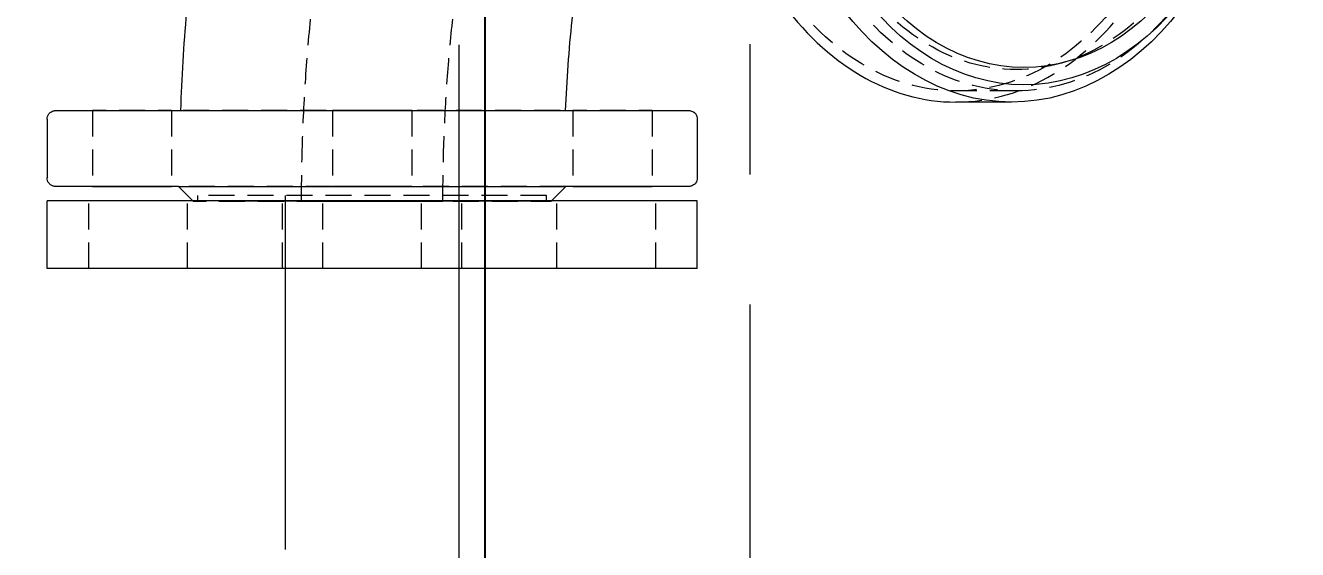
# Model space of a CAD drawing. Header units: millimetres. Extents: x -46397 to 283259, y -8690 to 23983.
# Drawn here: x -33826.7 to -33582.1, y 5150.9 to 5251.6 of the extents above; entities that cross this region are included whole.
import ezdxf
from ezdxf import colors
from ezdxf.entities.mleader import LeaderData, LeaderLine
from ezdxf.enums import TextEntityAlignment as Align
from ezdxf.math import Vec2, Vec3

# ---------------------------------------------------------------- set-up
doc = ezdxf.new("R2010")
doc.units = ezdxf.units.MM
doc.linetypes.add('CENTER', pattern=[2, 1.25, -0.25, 0.25, -0.25])
doc.linetypes.add('HIDDENX2', pattern=[0.75, 0.5, -0.25])
for name, color, linetype, lineweight in [('0-Dim', 7, 'Continuous', 0), ('DUONGCHINH', 7, 'Continuous', 25), ('DUONGTAM', 1, 'CENTER', 0), ('Long_AM_Visible', 30, 'Continuous', 25)]:
    doc.layers.add(name, color=color, linetype=linetype, lineweight=lineweight)
doc.styles.add('Long_Text', font='isocp.shx', dxfattribs={"width": 0.7})
doc.styles.get("Standard").update_dxf_attribs({"font": 'isocp.shx', "width": 0.8})

# ---------------------------------------------------------------- blocks, each defined once
blk = doc.blocks.new('A$C3d023de0')
at = {"color": 3, "linetype": 'HIDDENX2', "lineweight": 0, "ltscale": 100, "extrusion": (0, 1, 0)}
blk.add_line((600.0000000000546, 1954.614315794977), (600.0000000000546, 454.6143157949773), dxfattribs=at)
at = {"layer": 'DUONGCHINH', "color": 2, "ltscale": 10, "extrusion": (0, 1, 0)}
blk.add_line((605.0000000000546, 1954.614315794977), (605.0000000000546, 454.6143157949773), dxfattribs=at)
blk = doc.blocks.new('_TagCircle')
at = {"color": 0, "linetype": 'ByBlock', "lineweight": -2, "transparency": 16777216}
blk.add_circle((0, 0), 4, dxfattribs=at)
at = {"layer": 'Long_AM_Visible', "color": 0, "transparency": 16777216, "style": 'Long_Text'}
blk.add_attdef('TAGNUMBER', text='', height=3, dxfattribs=at).set_placement((0, -1.5), align=Align.CENTER)
blk = doc.blocks.new('_Open30')
at = {"color": 0, "linetype": 'ByBlock', "lineweight": -2}
for p, q in [((-1, 0.26794919), (0, 0)), ((0, 0), (-1, -0.26794919)), ((0, 0), (-1, 0))]:
    blk.add_line(p, q, dxfattribs=at)

msp = doc.modelspace()

# ---------------------------------------------------------------- linework, layer by layer
at = {"color": 1, "linetype": 'HIDDENX2', "lineweight": 0, "ltscale": 10, "extrusion": (0, 1, 0)}
for p, q in [((-33636.25482417982, 5239.043069512222, -1.499105149169903), (-33647.78373909053, 5239.042962832743, -1.499105149169903)), ((-33813.80314536362, 5235.237327726823, -1.499105149169903), (-33813.80307797612, 5220.672110335424, -1.499105149169903)), ((-33798.58575405901, 5235.237398131688, -1.499105149169903), (-33798.5856866715, 5220.672180740289, -1.499105149169903)), ((-33767.60749318941, 5235.237755184923, -1.499105149169903), (-33767.60742580191, 5220.672537793524, -1.499105149169903)), ((-33752.39010188483, 5235.237825589788, -1.499105149169903), (-33752.39003449729, 5220.67260819839, -1.499105149169903)), ((-33721.41184101421, 5235.237755184923, -1.499105149169903), (-33721.41177362671, 5220.672537793524, -1.499105149169903)), ((-33706.19444970963, 5235.237825589788, -1.499105149169903), (-33706.19438232212, 5220.67260819839, -1.499105149169903)), ((-33767.6074258029, 5220.672537793524, -1.499105149169903), (-33767.60742580092, 5220.672110335424, -1.499105149169903)), ((-33752.39003449828, 5220.67260819839, -1.499105149169903), (-33752.3900344963, 5220.672180740289, -1.499105149169903)), ((-33814.49872196412, 5204.903243824711, -1.499105149169903), (-33814.49872196412, 5217.903243824711, -1.499105149169903)), ((-33795.49872196412, 5204.903243824711, -1.499105149169903), (-33795.49872196412, 5217.903243824711, -1.499105149169903)), ((-33726.49872196406, 5218.903243824711, -1.499105149169903), (-33793.49872196406, 5218.903243824711, -1.499105149169903)), ((-33793.49872196406, 5217.903243824711, -1.499105149169903), (-33793.49872196406, 5218.903243824711, -1.499105149169903)), ((-33777.24872196406, 5204.903243824711, -1.499105149169903), (-33777.24872196406, 5218.903243824711, -1.499105149169903)), ((-33769.49872196412, 5204.903243824711, -1.499105149169903), (-33769.49872196412, 5217.903243824711, -1.499105149169903)), ((-33750.49872196412, 5204.903243824711, -1.499105149169903), (-33750.49872196412, 5217.903243824711, -1.499105149169903)), ((-33742.74872196406, 5204.903243824711, -1.499105149169903), (-33742.74872196406, 5218.903243824711, -1.499105149169903)), ((-33726.49872196406, 5217.903243824711, -1.499105149169903), (-33726.49872196406, 5218.903243824711, -1.499105149169903)), ((-33725.59654316066, 5217.846431474917, -1.499105149169903), (-33725.53973133657, 5217.903243824711, -1.499105149169903)), ((-33724.49872196412, 5204.903243824711, -1.499105149169903), (-33724.49872196412, 5217.903243824711, -1.499105149169903)), ((-33705.49872196412, 5204.903243824711, -1.499105149169903), (-33705.49872196412, 5217.903243824711, -1.499105149169903))]:
    msp.add_line(p, q, dxfattribs=at)
at = {"color": 2, "linetype": 'Continuous', "lineweight": 0, "ltscale": 10, "extrusion": (0, 1, 0)}
for p, q in [((-33637.07109682982, 5236.869148915447, -1.499105149169903), (-33647.78371897487, 5236.869049789299, -1.499105149169903)), ((-33822.49878999432, 5233.606852712855, -1.499105149169903), (-33822.49873769355, 5222.302504886694, -1.499105149169903)), ((-33697.49878999217, 5233.607431038518, -1.499105149169903), (-33697.49873769142, 5222.303083212358, -1.499105149169903)), ((-33794.40089098718, 5217.84611314435, -1.499105149169903), (-33797.22699101891, 5220.672187025647, -1.499105149169903)), ((-33725.53973133657, 5217.903243824711, -1.499105149169903), (-33722.7704692793, 5220.672531506588, -1.499105149169903)), ((-33697.49872196406, 5217.903243824711, -1.499105149169903), (-33822.49872196406, 5217.903243824711, -1.499105149169903)), ((-33822.49872196406, 5204.903243824711, -1.499105149169903), (-33822.49872196406, 5217.903243824711, -1.499105149169903)), ((-33776.69872196425, 5150.903243825293, -1.499105149169903), (-33776.69872196308, 5218.903243824711, -1.499105149169903)), ((-33743.29872196428, 5150.903243825264, -1.499105149169903), (-33743.29872196309, 5218.903243824711, -1.499105149169903)), ((-33697.49872196406, 5204.903243824711, -1.499105149169903), (-33697.49872196406, 5217.903243824711, -1.499105149169903)), ((-33697.49872196406, 5204.903243824711, -1.499105149169903), (-33822.49872196406, 5204.903243824711, -1.499105149169903))]:
    msp.add_line(p, q, dxfattribs=at)
at = {"color": 2, "linetype": 'Continuous', "lineweight": 0, "ltscale": 10}
for centre, major_axis, ratio, start_param, end_param in [((-33637.07172544468, 5304.803931523124, -1.499105149169903), (0.0006286148552983904, -67.93478260767084), 0.707106781171449, -1.570802869802909, 4.712382437376677), ((-33634.71824402425, 5304.803953300386, -1.499105149169903), (0.0005978171597160731, -64.60645726415213), 0.7071067811714491, -1.570802869802909, 4.712382437376677), ((-33634.71824402425, 5304.803953300386, -1.499105149169903), (0.0005670194641337552, -61.27813192063342), 0.7071067811714491, -1.570802869802909, 4.712382437376677), ((-33647.78434758972, 5304.803832396977, -1.499105149169903), (0.000628614867879115, -67.93478260766851), 0.7071067811714112, -1.570802869803066, -6.705747068735946e-14)]:
    msp.add_ellipse(centre, major_axis=major_axis, ratio=ratio, start_param=start_param, end_param=end_param, dxfattribs=at)
at = {"color": 1, "linetype": 'HIDDENX2', "lineweight": 0, "ltscale": 10}
for centre, major_axis, ratio, start_param, end_param in [((-33647.78434758972, 5304.803832396977, -1.499105149169903), (0.0006286148563038956, -67.93478260767192), 0.7071067811714659, -5.329070518200751e-14, 3.14159265358974), ((-33647.78434758972, 5304.803832396977, -1.499105149169903), (0.0006084991799288422, -65.76086956422536), 0.7071067811714493, -1.570802869802909, 4.712382437376677), ((-33636.25543267901, 5304.803939076456, -1.499105149169903), (0.0006084991799288422, -65.76086956422536), 0.7071067811714493, -1.570802869802909, 4.712382437376677), ((-33636.25543267901, 5304.803939076456, -1.499105149169903), (0.0005707182604582499, -61.67786304708815), 0.7071067811714489, -1.570802869802909, 4.712382437376677)]:
    msp.add_ellipse(centre, major_axis=major_axis, ratio=ratio, start_param=start_param, end_param=end_param, dxfattribs=at)
at = {"color": 1, "linetype": 'HIDDENX2', "lineweight": 0, "ltscale": 10, "extrusion": (0, 0, -1)}
for centre, major_axis, ratio, start_param, end_param in [((-33806.19444971131, 5235.237362929259, -1.499105149169903), (7.608695652303428, 3.52024319033813e-05), 4.626605334244925e-06, -2.356194490024912, 3.926990817154674), ((-33759.9987975371, 5235.237790387359, -1.499105149169903), (7.608695652303428, 3.52024319033813e-05), 4.626605334244925e-06, -2.356194490024912, 3.926990817154674), ((-33759.99879753611, 5235.237362929259, -1.499105149169903), (7.608695652303428, 3.52024319033813e-05), 4.626605334244925e-06, -2.356194490024912, 3.926990817154674), ((-33713.8031453619, 5235.237790387359, -1.499105149169903), (7.608695652303428, 3.52024319033813e-05), 4.626605334244925e-06, -2.356194490024912, 3.926990817154674), ((-33759.99873014911, 5220.672359266918, -1.499105149169903), (37.22826087019936, 0.0001722404706062884), 4.626605341703876e-06, 4.626683630211185e-06, 3.141588027063065), ((-33759.99873014861, 5220.67214553786, -1.499105149169903), (7.608695652303428, 3.52024319033813e-05), 4.626605334244925e-06, 0.785398163564881, 7.068583470744468), ((-33759.99871707392, 5217.846272310376, -1.499105149169903), (34.40217391362908, 0.0001591652813917169), 4.626605334244925e-06, -2.356194490024912, 3.926990817154674), ((-33759.99871707392, 5217.846272310376, -1.499105149169903), (13.58695652197041, 6.286148554175233e-05), 4.626605334244924e-06, -2.356194490024912, 3.926990817154674)]:
    msp.add_ellipse(centre, major_axis=major_axis, ratio=ratio, start_param=start_param, end_param=end_param, dxfattribs=at)
at = {"color": 2, "linetype": 'Continuous', "lineweight": 0, "ltscale": 10, "extrusion": (0, 0, -1)}
for centre, major_axis, ratio, start_param, end_param in [((-33806.19438232381, 5220.67214553786, -1.499105149169903), (7.608695652303428, 3.52024319033813e-05), 4.626605334244925e-06, 0.785398163564881, 7.068583470744468), ((-33759.99873014913, 5220.67235926691, -1.499105149169903), (-37.22826087017494, -0.0001722404684446474), 4.626605359578248e-06, -4.626527072559838e-06, 0.7853981634867121), ((-33759.99873014911, 5220.672359266918, -1.499105149169903), (37.22826087020249, 0.0001722404703626214), 4.626605335108371e-06, -2.356194490181498, 4.626605041302412e-06), ((-33759.9987301496, 5220.672572995961, -1.499105149169903), (7.608695652303428, 3.52024319033813e-05), 4.626605334244925e-06, 0.785398163564881, 7.068583470744468), ((-33713.8030779744, 5220.672572995961, -1.499105149169903), (7.608695652303428, 3.52024319033813e-05), 4.626605334244925e-06, 0.785398163564881, 7.068583470744468)]:
    msp.add_ellipse(centre, major_axis=major_axis, ratio=ratio, start_param=start_param, end_param=end_param, dxfattribs=at)
at = {"color": 2, "linetype": 'Continuous', "lineweight": 0, "ltscale": 10}
for points, knots in [([(-33796.78370193391, 5235.237630846331, -1.499105149169903), (-33796.68415779217, 5238.389037392119, -1.499105149169903), (-33796.54130496593, 5241.538149090938, -1.499105149169903), (-33796.16908854803, 5247.827871288488, -1.499105149169903), (-33795.93972284619, 5250.968481438084, -1.499105149169903), (-33795.39465890887, 5257.237141462206, -1.499105149169903), (-33795.07896071805, 5260.365191207234, -1.499105149169903), (-33794.36147523391, 5266.604762702943, -1.499105149169903), (-33793.95968799833, 5269.716284334335, -1.499105149169903), (-33793.07033184126, 5275.91884872776, -1.499105149169903), (-33792.58276298943, 5279.009891383738, -1.499105149169903), (-33792.05248803824, 5282.088729285754, -1.499105149169903)], [1.615437709959589, 1.615437709959589, 1.615437709959589, 1.615437709959589, 1.654292805921843, 1.654292805921843, 1.693148863497054, 1.693148863497054, 1.732004921072265, 1.732004921072265, 1.770860978647477, 1.770860978647477, 1.809717036222688, 1.809717036222688, 1.809717036222688, 1.809717036222688]), ([(-33722.82367581049, 5235.23797164929, -1.499105149169903), (-33722.70642142351, 5238.150999227629, -1.499105149169903), (-33722.54203415579, 5241.059450831747, -1.499105149169903), (-33722.11954577603, 5246.859934911353, -1.499105149169903), (-33721.86144225484, 5249.751966302249, -1.499105149169903), (-33721.25239967705, 5255.512235792276, -1.499105149169903), (-33720.90146060057, 5258.380473209635, -1.499105149169903), (-33720.45002200788, 5261.626358132121, -1.499105149169903), (-33720.39447091658, 5262.019225284736, -1.499105149169903), (-33720.33805159321, 5262.411788404493, -1.499105149169903)], [1.627659496283031, 1.627659496283031, 1.627659496283031, 1.627659496283031, 1.673441027732466, 1.673441027732466, 1.719223728347239, 1.719223728347239, 1.765006428962012, 1.765006428962012, 1.771316192289447, 1.771316192289447, 1.771316192289447, 1.771316192289447]), ([(-33822.49878999432, 5233.606852712855, -1.499105149169903), (-33822.49879080972, 5233.783098055336, -1.499105149169903), (-33822.46945786836, 5233.961614091832, -1.499105149169903), (-33822.35768117073, 5234.292554127193, -1.499105149169903), (-33822.27484232558, 5234.449511960443, -1.499105149169903), (-33822.06654127499, 5234.72608214091, -1.499105149169903), (-33821.93845745163, 5234.849111704042, -1.499105149169903), (-33821.65363896986, 5235.046177962834, -1.499105149169903), (-33821.49335986805, 5235.122668650295, -1.499105149169903), (-33821.24490746988, 5235.195532087261, -1.499105149169903), (-33821.1604553103, 5235.213205958406, -1.499105149169903), (-33821.03256723746, 5235.229579435162, -1.499105149169903), (-33820.98939810273, 5235.233366141877, -1.499105149169903), (-33820.93281610763, 5235.236076849967, -1.499105149169903), (-33820.9189992796, 5235.236559804648, -1.499105149169903), (-33820.90184290938, 5235.236956559372, -1.499105149169903), (-33820.89769522274, 5235.237035107321, -1.499105149169903), (-33820.89226982436, 5235.237120676439, -1.499105149169903), (-33820.89059072982, 5235.23714414269, -1.499105149169903), (-33820.88606500397, 5235.237201731589, -1.499105149169903), (-33820.88376883532, 5235.237223118939, -1.499105149169903), (-33820.87873352358, 5235.237265544859, -1.499105149169903), (-33820.87724540044, 5235.237271325942, -1.499105149169903), (-33820.87468259571, 5235.237283532445, -1.499105149169903), (-33820.87392722139, 5235.237285818071, -1.499105149169903), (-33820.87149883823, 5235.237293314577, -1.499105149169903), (-33820.87103063949, 5235.237293294925, -1.499105149169903), (-33820.86895784769, 5235.237296406961, -1.499105149169903), (-33820.86839631612, 5235.237296408285, -1.499105149169903), (-33820.86457617181, 5235.237298674106, -1.499105149169903), (-33820.86025139036, 5235.237299926443, -1.499105149169903), (-33820.83420108694, 5235.237305481601, -1.499105149169903), (-33820.7961844399, 5235.237309670602, -1.499105149169903), (-33820.58745620058, 5235.23732544458, -1.499105149169903), (-33820.30079496487, 5235.237337525376, -1.499105149169903), (-33819.46510531915, 5235.237362608964, -1.499105149169903), (-33818.91563574788, 5235.237375647574, -1.499105149169903), (-33817.56286822654, 5235.237402504378, -1.499105149169903), (-33816.75737699367, 5235.237416366496, -1.499105149169903), (-33814.90396680149, 5235.237444686684, -1.499105149169903), (-33813.8530114864, 5235.237459191175, -1.499105149169903), (-33811.52326878846, 5235.237488603695, -1.499105149169903), (-33810.24066279574, 5235.237503559943, -1.499105149169903), (-33807.46521057286, 5235.237533678231, -1.499105149169903), (-33805.96781482389, 5235.237548889639, -1.499105149169903), (-33802.78313912217, 5235.237579317766, -1.499105149169903), (-33801.09063874847, 5235.23759458437, -1.499105149169903), (-33797.53860624686, 5235.237624922326, -1.499105149169903), (-33795.67325147758, 5235.237640043418, -1.499105149169903), (-33791.8005585611, 5235.237669892379, -1.499105149169903), (-33789.7868721166, 5235.237684669172, -1.499105149169903), (-33785.64443083071, 5235.237713636724, -1.499105149169903), (-33783.50888550056, 5235.237727874965, -1.499105149169903), (-33779.15115418077, 5235.237755580291, -1.499105149169903), (-33776.92182478488, 5235.237769092785, -1.499105149169903), (-33772.40609209704, 5235.237795171658, -1.499105149169903), (-33770.1122863934, 5235.237807780776, -1.499105149169903), (-33765.49791817805, 5235.237831890353, -1.499105149169903), (-33763.16979156544, 5235.237843430327, -1.499105149169903), (-33758.51745037989, 5235.237865253645, -1.499105149169903), (-33756.18560945855, 5235.237875572765, -1.499105149169903), (-33751.55645707464, 5235.237894822933, -1.499105149169903), (-33749.25155727596, 5235.237903785538, -1.499105149169903), (-33744.70645061576, 5235.237920209477, -1.499105149169903), (-33742.4587931905, 5235.237927697747, -1.499105149169903), (-33738.05748427015, 5235.23794107955, -1.499105149169903), (-33735.89661793264, 5235.237946995027, -1.499105149169903), (-33731.6969683311, 5235.237957158769, -1.499105149169903), (-33729.65130079621, 5235.237961423688, -1.499105149169903), (-33725.70852097518, 5235.237968235752, -1.499105149169903), (-33723.80494549453, 5235.237970794052, -1.499105149169903), (-33720.17086896776, 5235.237974164879, -1.499105149169903), (-33718.43441077344, 5235.23797498293, -1.499105149169903), (-33715.15681266387, 5235.237974868202, -1.499105149169903), (-33713.61029996573, 5235.237973935235, -1.499105149169903), (-33710.73226890019, 5235.237970336467, -1.499105149169903), (-33709.39603275621, 5235.237967664764, -1.499105149169903), (-33706.95540433012, 5235.237960629255, -1.499105149169903), (-33705.84701132002, 5235.237956253924, -1.499105149169903), (-33703.87587049972, 5235.237945874166, -1.499105149169903), (-33703.00989167047, 5235.237939852722, -1.499105149169903), (-33701.53415033712, 5235.237926265126, -1.499105149169903), (-33700.92196932777, 5235.237918676709, -1.499105149169903), (-33699.96102240395, 5235.237902059725, -1.499105149169903), (-33699.61068773, 5235.237893004322, -1.499105149169903), (-33699.30344938904, 5235.237879235046, -1.499105149169903), (-33699.23610125172, 5235.237875063652, -1.499105149169903), (-33699.17039706216, 5235.23786868431, -1.499105149169903), (-33699.15437749548, 5235.237866570114, -1.499105149169903), (-33699.13862916273, 5235.237863350058, -1.499105149169903), (-33699.13478419311, 5235.237862304751, -1.499105149169903), (-33699.13001137231, 5235.237860275195, -1.499105149169903), (-33699.1306670152, 5235.237865015372, -1.499105149169903), (-33699.12514968349, 5235.237853659676, -1.499105149169903), (-33699.12680997911, 5235.237882595607, -1.499105149169903), (-33699.11669163113, 5235.237810450252, -1.499105149169903), (-33699.11556913333, 5235.23780181297, -1.499105149169903), (-33699.1131452202, 5235.237779342892, -1.499105149169903), (-33699.1120142321, 5235.237768025147, -1.499105149169903), (-33699.10939753022, 5235.237738295985, -1.499105149169903), (-33699.10789626541, 5235.237719652559, -1.499105149169903), (-33699.10290332699, 5235.237649266502, -1.499105149169903), (-33699.09888262434, 5235.237581189084, -1.499105149169903), (-33699.08654959746, 5235.237320367453, -1.499105149169903), (-33699.07771862163, 5235.237067907731, -1.499105149169903), (-33699.05766905828, 5235.23632678635, -1.499105149169903), (-33699.04625899273, 5235.235786027947, -1.499105149169903), (-33699.0006944718, 5235.233144620902, -1.499105149169903), (-33698.96650669021, 5235.230080263925, -1.499105149169903), (-33698.83004264398, 5235.213492355152, -1.499105149169903), (-33698.72832320652, 5235.191167958433, -1.499105149169903), (-33698.46397487119, 5235.106157149497, -1.499105149169903), (-33698.3045731125, 5235.024713067559, -1.499105149169903), (-33698.02443670754, 5234.818923472866, -1.499105149169903), (-33697.89992035156, 5234.69236566382, -1.499105149169903), (-33697.69946807304, 5234.409983448672, -1.499105149169903), (-33697.62105197365, 5234.250635363652, -1.499105149169903), (-33697.52316024607, 5233.931137033072, -1.499105149169903), (-33697.49879073699, 5233.768415959293, -1.499105149169903), (-33697.49878999217, 5233.607431038518, -1.499105149169903)], [0, 0, 0, 0, 0.528736035351584, 0.528736035351584, 1.047920834258392, 1.047920834258392, 1.56744851272004, 1.56744851272004, 2.086963859629437, 2.086963859629437, 2.344199400488174, 2.344199400488174, 2.473781922070964, 2.473781922070964, 2.514623021308877, 2.514623021308877, 2.52788777624398, 2.52788777624398, 2.534444742200335, 2.534444742200335, 2.547746774264423, 2.547746774264423, 2.574177047984909, 2.574177047984909, 2.606475015388299, 2.606475015388299, 2.703305752690013, 2.703305752690013, 2.993692897307271, 2.993692897307271, 3.864856197904487, 3.864856197904487, 6.478894592504641, 6.478894592504641, 13.48298006790027, 13.48298006790027, 20.46288930176262, 20.46288930176262, 27.44214593152797, 27.44214593152797, 34.42135117395581, 34.42135117395581, 41.40054404447419, 41.40054404447419, 48.37973247722314, 48.37973247722314, 55.35891892029723, 55.35891892029723, 62.33810433636644, 62.33810433636644, 69.31728916992664, 69.31728916992664, 76.29647365184692, 76.29647365184692, 83.27565791396736, 83.27565791396736, 90.25484203830733, 90.25484203830733, 97.2340260806055, 97.2340260806055, 104.2132100828315, 104.2132100828315, 111.192394080742, 111.192394080742, 118.171578109448, 118.171578109448, 125.1507622087746, 125.1507622087746, 132.1299464301089, 132.1299464301089, 139.1091308472856, 139.1091308472856, 146.0883155764743, 146.0883155764743, 153.0675008167103, 153.0675008167103, 160.0466869416305, 160.0466869416305, 167.0258747344841, 167.0258747344841, 174.005066097469, 174.005066097469, 180.9842667629563, 180.9842667629563, 187.9635014393519, 187.9635014393519, 190.8758352382961, 190.8758352382961, 192.2958980441997, 192.2958980441997, 192.9874019610604, 192.9874019610604, 193.5060223108554, 193.5060223108554, 193.6034363815481, 193.6034363815481, 193.6131910582527, 193.6131910582527, 193.6197368882521, 193.6197368882521, 193.6262952959781, 193.6262952959781, 193.6395783729747, 193.6395783729747, 193.6659662031097, 193.6659662031097, 193.700248206313, 193.700248206313, 193.8030711519799, 193.8030711519799, 194.1126827852657, 194.1126827852657, 194.6361163350682, 194.6361163350682, 195.1554829233805, 195.1554829233805, 195.6750039879671, 195.6750039879671, 196.1579587574896, 196.1579587574896, 196.1579587574896, 196.1579587574896]), ([(-33797.22675616645, 5220.671964220262, -1.499105149169903), (-33797.48942908504, 5220.671963944445, -1.499105149169903), (-33797.75040864768, 5220.671963686177, -1.499105149169903), (-33799.82665871752, 5220.671961760333, -1.499105149169903), (-33801.56311691187, 5220.671960942283, -1.499105149169903), (-33804.84071502146, 5220.67196105701, -1.499105149169903), (-33806.38722771964, 5220.67196198997, -1.499105149169903), (-33809.26525878521, 5220.671965588738, -1.499105149169903), (-33810.60149492921, 5220.671968260448, -1.499105149169903), (-33813.04212335534, 5220.67197529595, -1.499105149169903), (-33814.15051636544, 5220.671979671281, -1.499105149169903), (-33816.12165718579, 5220.671990051046, -1.499105149169903), (-33816.98763601507, 5220.67199607249, -1.499105149169903), (-33818.46337734845, 5220.672009660079, -1.499105149169903), (-33819.07555835783, 5220.672017248496, -1.499105149169903), (-33820.03650528168, 5220.67203386548, -1.499105149169903), (-33820.38683995562, 5220.672042920883, -1.499105149169903), (-33820.69407829664, 5220.672056690159, -1.499105149169903), (-33820.76142643399, 5220.672060861553, -1.499105149169903), (-33820.82713062355, 5220.672067240895, -1.499105149169903), (-33820.84315019024, 5220.672069355091, -1.499105149169903), (-33820.85889852302, 5220.672072575154, -1.499105149169903), (-33820.86274349263, 5220.672073620462, -1.499105149169903), (-33820.86751631343, 5220.672075650017, -1.499105149169903), (-33820.86686067052, 5220.67207090984, -1.499105149169903), (-33820.87237800226, 5220.672082265529, -1.499105149169903), (-33820.87071770661, 5220.672053329598, -1.499105149169903), (-33820.88083605458, 5220.67212547496, -1.499105149169903), (-33820.88195855239, 5220.672134112242, -1.499105149169903), (-33820.88438246552, 5220.672156582313, -1.499105149169903), (-33820.88551345361, 5220.672167900058, -1.499105149169903), (-33820.88813015549, 5220.67219762922, -1.499105149169903), (-33820.8896314203, 5220.672216272654, -1.499105149169903), (-33820.89462435873, 5220.672286658711, -1.499105149169903), (-33820.8986450614, 5220.672354736121, -1.499105149169903), (-33820.91097808826, 5220.672615557759, -1.499105149169903), (-33820.91980906411, 5220.672868017474, -1.499105149169903), (-33820.93985862743, 5220.673609138862, -1.499105149169903), (-33820.95126869298, 5220.674149897265, -1.499105149169903), (-33820.99683321394, 5220.676791304303, -1.499105149169903), (-33821.03102099551, 5220.67985566128, -1.499105149169903), (-33821.1674850417, 5220.696443570046, -1.499105149169903), (-33821.26920447916, 5220.718767966758, -1.499105149169903), (-33821.53355281449, 5220.803778775687, -1.499105149169903), (-33821.69295457315, 5220.88522285761, -1.499105149169903), (-33821.97309097812, 5221.091012452288, -1.499105149169903), (-33822.09760733413, 5221.217570261327, -1.499105149169903), (-33822.29805961264, 5221.499952476467, -1.499105149169903), (-33822.37647571207, 5221.659300561488, -1.499105149169903), (-33822.47436743964, 5221.978798892083, -1.499105149169903), (-33822.49873694875, 5222.14151996589, -1.499105149169903), (-33822.49873769355, 5222.302504886694, -1.499105149169903)], [138.1135069274107, 138.1135069274107, 138.1135069274107, 138.1135069274107, 139.1091308467113, 139.1091308467113, 146.0883155758981, 146.0883155758981, 153.0675008161346, 153.0675008161346, 160.0466869410542, 160.0466869410542, 167.0258747339079, 167.0258747339079, 174.0050660968918, 174.0050660968918, 180.9842667623801, 180.9842667623801, 187.9635014387759, 187.9635014387759, 190.8758352380148, 190.8758352380148, 192.2958980440627, 192.2958980440627, 192.9874019609939, 192.9874019609939, 193.5060223108415, 193.5060223108415, 193.6034363815438, 193.6034363815438, 193.6131910582495, 193.6131910582495, 193.6197368882489, 193.6197368882489, 193.6262952959751, 193.6262952959751, 193.6395783729717, 193.6395783729717, 193.6659662031068, 193.6659662031068, 193.7002482063047, 193.7002482063047, 193.8030711519548, 193.8030711519548, 194.1126827851897, 194.1126827851897, 194.6361163349905, 194.6361163349905, 195.1554829233034, 195.1554829233034, 195.6750039878899, 195.6750039878899, 196.157958757489, 196.157958757489, 196.157958757489, 196.157958757489]), ([(-33697.49873769142, 5222.303083212358, -1.499105149169903), (-33697.49873687599, 5222.126837869869, -1.499105149169903), (-33697.52806981739, 5221.948321833373, -1.499105149169903), (-33697.63984651498, 5221.617381798012, -1.499105149169903), (-33697.72268536016, 5221.460423964762, -1.499105149169903), (-33697.93098641075, 5221.183853784302, -1.499105149169903), (-33698.05907023409, 5221.06082422117, -1.499105149169903), (-33698.34388871588, 5220.863757962378, -1.499105149169903), (-33698.50416781769, 5220.787267274917, -1.499105149169903), (-33698.75262021586, 5220.714403837951, -1.499105149169903), (-33698.83707237542, 5220.696729966806, -1.499105149169903), (-33698.96496044825, 5220.680356490043, -1.499105149169903), (-33699.00812958299, 5220.676569783335, -1.499105149169903), (-33699.06471157812, 5220.673859075238, -1.499105149169903), (-33699.07852840614, 5220.673376120557, -1.499105149169903), (-33699.09568477636, 5220.672979365841, -1.499105149169903), (-33699.09983246301, 5220.672900817891, -1.499105149169903), (-33699.10525786139, 5220.672815248773, -1.499105149169903), (-33699.10693695593, 5220.672791782522, -1.499105149169903), (-33699.11146268174, 5220.672734193616, -1.499105149169903), (-33699.11375885039, 5220.672712806266, -1.499105149169903), (-33699.11879416213, 5220.672670380346, -1.499105149169903), (-33699.12028228531, 5220.67266459927, -1.499105149169903), (-33699.12284509004, 5220.672652392767, -1.499105149169903), (-33699.12360046433, 5220.672650107134, -1.499105149169903), (-33699.12602884749, 5220.672642610635, -1.499105149169903), (-33699.12649704622, 5220.672642630288, -1.499105149169903), (-33699.12856983805, 5220.672639518251, -1.499105149169903), (-33699.12913136963, 5220.672639516927, -1.499105149169903), (-33699.13295151391, 5220.672637251099, -1.499105149169903), (-33699.13727629535, 5220.672635998769, -1.499105149169903), (-33699.16332659878, 5220.672630443612, -1.499105149169903), (-33699.20134324579, 5220.672626254603, -1.499105149169903), (-33699.41007148508, 5220.672610480625, -1.499105149169903), (-33699.69673272075, 5220.672598399829, -1.499105149169903), (-33700.53242236645, 5220.672573316248, -1.499105149169903), (-33701.08189193769, 5220.672560277631, -1.499105149169903), (-33702.434659459, 5220.672533420827, -1.499105149169903), (-33703.24015069184, 5220.672519558709, -1.499105149169903), (-33705.09356088399, 5220.672491238521, -1.499105149169903), (-33706.14451619906, 5220.672476734037, -1.499105149169903), (-33708.47425889697, 5220.672447321517, -1.499105149169903), (-33709.75686488966, 5220.67243236527, -1.499105149169903), (-33712.53231711251, 5220.672402246982, -1.499105149169903), (-33714.02971286145, 5220.672387035574, -1.499105149169903), (-33717.21438856317, 5220.672356607439, -1.499105149169903), (-33718.90688893684, 5220.672341340843, -1.499105149169903), (-33721.36598170937, 5220.672320337692, -1.499105149169903), (-33722.06228490263, 5220.672314510633, -1.499105149169903), (-33722.77073721068, 5220.672308699078, -1.499105149169903)], [0, 0, 0, 0, 0.528736035351584, 0.528736035351584, 1.047920834258392, 1.047920834258392, 1.567448512719959, 1.567448512719959, 2.086963859629355, 2.086963859629355, 2.344199400487647, 2.344199400487647, 2.473781922069621, 2.473781922069621, 2.514623021306773, 2.514623021306773, 2.527887776242244, 2.527887776242244, 2.534444742198549, 2.534444742198549, 2.547746774262745, 2.547746774262745, 2.574177047983223, 2.574177047983223, 2.606475015381732, 2.606475015381732, 2.703305752668784, 2.703305752668784, 2.993692897242386, 2.993692897242386, 3.864856197708137, 3.864856197708137, 6.478894591913933, 6.478894591913933, 13.48298006732444, 13.48298006732444, 20.46288930118763, 20.46288930118763, 27.44214593095298, 27.44214593095298, 34.42135117338176, 34.42135117338176, 41.40054404389932, 41.40054404389932, 48.37973247664848, 48.37973247664848, 55.3589189197241, 55.3589189197241, 58.04319454804082, 58.04319454804082, 58.04319454804082, 58.04319454804082])]:
    msp.add_open_spline(points, degree=3, knots=knots, dxfattribs=at)
at = {"color": 1, "linetype": 'HIDDENX2', "lineweight": 0, "ltscale": 10}
for points, knots in [([(-33773.58567359588, 5217.846209448881, -1.499105149169903), (-33773.58569368137, 5222.18750414791, -1.499105149169903), (-33773.50533250401, 5226.528799082817, -1.499105149169903), (-33773.18402955325, 5235.20018126209, -1.499105149169903), (-33772.94308783741, 5239.530267581797, -1.499105149169903), (-33772.3011689399, 5248.168050349445, -1.499105149169903), (-33771.90019187245, 5252.475745887775, -1.499105149169903), (-33770.93910802134, 5261.057620305862, -1.499105149169903), (-33770.37900140659, 5265.33179830143, -1.499105149169903), (-33769.10092057315, 5273.83559318988, -1.499105149169903), (-33768.38294657493, 5278.065209234864, -1.499105149169903), (-33767.5868450846, 5282.267076690167, -1.499105149169903)], [1.570789783786881, 1.570789783786881, 1.570789783786881, 1.570789783786881, 1.623149661346711, 1.623149661346711, 1.675509538906541, 1.675509538906541, 1.727869416466371, 1.727869416466371, 1.780229294026201, 1.780229294026201, 1.832589171586031, 1.832589171586031, 1.832589171586031, 1.832589171586031]), ([(-33746.41176055196, 5217.846335171856, -1.499105149169903), (-33746.4117790858, 5221.852267330246, -1.499105149169903), (-33746.33761962336, 5225.858199637415, -1.499105149169903), (-33746.04118622925, 5233.858397721119, -1.499105149169903), (-33745.81891231741, 5237.85266233417, -1.499105149169903), (-33745.22697445894, 5245.817890734982, -1.499105149169903), (-33744.8573105526, 5249.78885335279, -1.499105149169903), (-33743.97179915225, 5257.695913309089, -1.499105149169903), (-33743.45595172052, 5261.632009466494, -1.499105149169903), (-33742.27976019615, 5269.457877135365, -1.499105149169903), (-33741.61941619044, 5273.347647449412, -1.499105149169903), (-33740.88790644369, 5277.208596129228, -1.499105149169903)], [1.57078978378688, 1.57078978378688, 1.57078978378688, 1.57078978378688, 1.62314966134671, 1.62314966134671, 1.67550953890654, 1.67550953890654, 1.727869416466369, 1.727869416466369, 1.780229294026199, 1.780229294026199, 1.832589171586029, 1.832589171586029, 1.832589171586029, 1.832589171586029]), ([(-33796.77338181016, 5235.237411268262, -1.499105149169903), (-33796.83112153316, 5235.237399701054, -1.499105149169903), (-33796.64819514657, 5235.23738940991, -1.499105149169903), (-33796.02736601866, 5235.237375810068, -1.499105149169903), (-33795.76225421035, 5235.237371585204, -1.499105149169903), (-33795.11300176267, 5235.237363766591, -1.499105149169903), (-33794.72696885803, 5235.237360167145, -1.499105149169903), (-33793.41370971633, 5235.237350557635, -1.499105149169903), (-33792.32753631439, 5235.237345636403, -1.499105149169903), (-33790.70871171688, 5235.237341325544, -1.499105149169903), (-33790.37177372996, 5235.237340556235, -1.499105149169903), (-33789.67112638812, 5235.237339206341, -1.499105149169903), (-33789.30638926568, 5235.23733862457, -1.499105149169903), (-33788.17921971167, 5235.237337178735, -1.499105149169903), (-33787.38619267113, 5235.237336613364, -1.499105149169903), (-33784.88624413607, 5235.237336075686, -1.499105149169903), (-33783.05960210455, 5235.237337250811, -1.499105149169903), (-33780.57141748247, 5235.23734068336, -1.499105149169903), (-33780.06202003483, 5235.237341471601, -1.499105149169903), (-33779.03188536722, 5235.237343233402, -1.499105149169903), (-33778.51070360687, 5235.237344207063, -1.499105149169903), (-33776.92915177719, 5235.237347401208, -1.499105149169903), (-33774.77248458921, 5235.237352387197, -1.499105149169903), (-33772.52138504393, 5235.237358805763, -1.499105149169903), (-33770.79715795621, 5235.237364164331, -1.499105149169903), (-33770.21642124157, 5235.237366041455, -1.499105149169903), (-33769.04274306922, 5235.237369980855, -1.499105149169903), (-33768.44871618038, 5235.23737204738, -1.499105149169903), (-33765.47972639657, 5235.237382734554, -1.499105149169903), (-33763.08620613713, 5235.237392478152, -1.499105149169903), (-33759.46915394928, 5235.237408837379, -1.499105149169903), (-33758.25897582162, 5235.237414583181, -1.499105149169903), (-33756.43676077768, 5235.237423654445, -1.499105149169903), (-33755.82822872164, 5235.237426754126, -1.499105149169903), (-33754.62238195633, 5235.237433035686, -1.499105149169903), (-33754.02335290964, 5235.237436225975, -1.499105149169903), (-33751.04735925859, 5235.237452420904, -1.499105149169903), (-33748.72730365083, 5235.237466149006, -1.499105149169903), (-33745.90362582875, 5235.237484280299, -1.499105149169903), (-33745.3427440932, 5235.237487955553, -1.499105149169903), (-33744.22884207022, 5235.237495405995, -1.499105149169903), (-33743.67733546779, 5235.237499171478, -1.499105149169903), (-33742.05220456402, 5235.237510496586, -1.499105149169903), (-33741.00260548737, 5235.237518120007, -1.499105149169903), (-33737.95287809016, 5235.237541205092, -1.499105149169903), (-33736.05085231386, 5235.237556879513, -1.499105149169903), (-33733.40231769091, 5235.237580834621, -1.499105149169903), (-33732.56645390585, 5235.23758878068, -1.499105149169903), (-33730.99194533056, 5235.237604537669, -1.499105149169903), (-33730.25219935294, 5235.237612358632, -1.499105149169903), (-33728.86701449995, 5235.237627886333, -1.499105149169903), (-33728.22157247188, 5235.237635593071, -1.499105149169903), (-33727.02701795126, 5235.237650889899, -1.499105149169903), (-33726.47644767009, 5235.237658508023, -1.499105149169903), (-33725.00556062405, 5235.23768070614, -1.499105149169903), (-33724.25195142652, 5235.237694777951, -1.499105149169903), (-33723.59049466478, 5235.237711469209, -1.499105149169903), (-33723.47235747152, 5235.237714762126, -1.499105149169903), (-33723.26482720293, 5235.237721255918, -1.499105149169903), (-33723.17529368513, 5235.237724462898, -1.499105149169903), (-33722.95176517118, 5235.237733900623, -1.499105149169903), (-33722.86365839803, 5235.237739899599, -1.499105149169903), (-33722.77616565405, 5235.237757046448, -1.499105149169903), (-33722.95193926191, 5235.237767352238, -1.499105149169903), (-33723.47061407064, 5235.237778797246, -1.499105149169903), (-33723.58981024208, 5235.237781019404, -1.499105149169903), (-33723.85710874091, 5235.237785285021, -1.499105149169903), (-33724.0049399438, 5235.237787326233, -1.499105149169903), (-33724.49016682249, 5235.237793180352, -1.499105149169903), (-33724.86919699011, 5235.237796724376, -1.499105149169903), (-33725.73653102787, 5235.237803106701, -1.499105149169903), (-33726.22483603917, 5235.237805945001, -1.499105149169903), (-33727.04026474508, 5235.237809666595, -1.499105149169903), (-33727.32592733593, 5235.237810817659, -1.499105149169903), (-33727.92543647582, 5235.237812937778, -1.499105149169903), (-33728.24021487146, 5235.237813908981, -1.499105149169903), (-33729.87075922835, 5235.237818260411, -1.499105149169903), (-33731.35758020291, 5235.237820165344, -1.499105149169903), (-33733.85327190837, 5235.237820728597, -1.499105149169903), (-33734.72973319188, 5235.237820531215, -1.499105149169903), (-33736.11319840404, 5235.237819640798, -1.499105149169903), (-33736.58680264301, 5235.237819243342, -1.499105149169903), (-33737.54701202865, 5235.237818257326, -1.499105149169903), (-33738.0346441414, 5235.237817668453, -1.499105149169903), (-33740.50978349416, 5235.237814253126, -1.499105149169903), (-33742.60717300982, 5235.23781002725, -1.499105149169903), (-33745.37581469722, 5235.237802873979, -1.499105149169903), (-33745.93695424935, 5235.237801348939, -1.499105149169903), (-33747.07433612748, 5235.23779810651, -1.499105149169903), (-33747.6506335915, 5235.237796388409, -1.499105149169903), (-33749.38292725534, 5235.237791002935, -1.499105149169903), (-33750.54868651294, 5235.237787087363, -1.499105149169903), (-33754.07781445286, 5235.237774389951, -1.499105149169903), (-33756.4727244501, 5235.237764666653, -1.499105149169903), (-33759.52092970382, 5235.237750883755, -1.499105149169903), (-33760.13160907074, 5235.237748052375, -1.499105149169903), (-33761.34546829214, 5235.237742286258, -1.499105149169903), (-33761.9500668106, 5235.237739345149, -1.499105149169903), (-33763.75697747253, 5235.237730350384, -1.499105149169903), (-33764.95242092582, 5235.237724125664, -1.499105149169903), (-33767.32515247619, 5235.237711224118, -1.499105149169903), (-33768.5024410076, 5235.237704547292, -1.499105149169903), (-33770.83850842556, 5235.237690732715, -1.499105149169903), (-33772.00252061714, 5235.237683559239, -1.499105149169903), (-33775.39626362665, 5235.237661769907, -1.499105149169903), (-33777.5462894521, 5235.237646793949, -1.499105149169903), (-33780.60510467367, 5235.237623665317, -1.499105149169903), (-33781.59764899815, 5235.237615837304, -1.499105149169903), (-33783.52145992273, 5235.237599978168, -1.499105149169903), (-33784.43834523919, 5235.237592066233, -1.499105149169903), (-33787.05852870438, 5235.237568381493, -1.499105149169903), (-33788.63257513604, 5235.237552659305, -1.499105149169903), (-33790.72984190767, 5235.23752917931, -1.499105149169903), (-33791.38557200313, 5235.237521351813, -1.499105149169903), (-33792.57924430595, 5235.23750607188, -1.499105149169903), (-33793.1211829183, 5235.237498577403, -1.499105149169903), (-33794.09723197653, 5235.237483874192, -1.499105149169903), (-33794.5313405007, 5235.237476665471, -1.499105149169903), (-33795.10076205588, 5235.237466069021, -1.499105149169903), (-33795.27692164223, 5235.237462573033, -1.499105149169903), (-33795.60149872194, 5235.237455654586, -1.499105149169903), (-33795.75019941766, 5235.237452224649, -1.499105149169903), (-33796.41877663763, 5235.237435365084, -1.499105149169903), (-33796.71564208715, 5235.237422835448, -1.499105149169903), (-33796.77338181016, 5235.237411268262, -1.499105149169903)], [0, 0, 0, 0, 0.006647290287580639, 0.006647290287580639, 0.00997093543137096, 0.00997093543137096, 0.01329458057516128, 0.01329458057516128, 0.01994187086274191, 0.01994187086274191, 0.02160369343463708, 0.02160369343463708, 0.02326551600653224, 0.02326551600653224, 0.02658916115032256, 0.02658916115032256, 0.0332364514379032, 0.0332364514379032, 0.03489827400979836, 0.03489827400979836, 0.03656009658169352, 0.03656009658169352, 0.03988374172548383, 0.04320738686927414, 0.04320738686927414, 0.0448692094411693, 0.0448692094411693, 0.04653103201306446, 0.04653103201306446, 0.05317832230064511, 0.05317832230064511, 0.05650196744443542, 0.05650196744443542, 0.05816379001633058, 0.05816379001633058, 0.05982561258822575, 0.05982561258822575, 0.06647290287580639, 0.06647290287580639, 0.06813472544770155, 0.06813472544770155, 0.06979654801959673, 0.06979654801959673, 0.07312019316338707, 0.07312019316338707, 0.07976748345096775, 0.07976748345096775, 0.08309112859475809, 0.08309112859475809, 0.08641477373854843, 0.08641477373854843, 0.08973841888233877, 0.08973841888233877, 0.09306206402612911, 0.09306206402612911, 0.09970935431370978, 0.09970935431370978, 0.101371176885605, 0.101371176885605, 0.1030329994575001, 0.1030329994575001, 0.1063566446012905, 0.1063566446012905, 0.1130039348888711, 0.1130039348888711, 0.1146657574607663, 0.1146657574607663, 0.1163275800326614, 0.1163275800326614, 0.1196512251764518, 0.1196512251764518, 0.1229748703202422, 0.1229748703202422, 0.1246366928921373, 0.1246366928921373, 0.1262985154640325, 0.1262985154640325, 0.1329458057516132, 0.1329458057516132, 0.1362694508954035, 0.1362694508954035, 0.1379312734672987, 0.1379312734672987, 0.1395930960391939, 0.1395930960391939, 0.1462403863267746, 0.1462403863267746, 0.1479022088986698, 0.1479022088986698, 0.1495640314705649, 0.1495640314705649, 0.1528876766143553, 0.1528876766143553, 0.159534966901936, 0.159534966901936, 0.1611967894738311, 0.1611967894738311, 0.1628586120457263, 0.1628586120457263, 0.1661822571895167, 0.1661822571895167, 0.1695059023333071, 0.1695059023333071, 0.1728295474770974, 0.1728295474770974, 0.1794768377646782, 0.1794768377646782, 0.1828004829084685, 0.1828004829084685, 0.1861241280522589, 0.1861241280522589, 0.1927714183398396, 0.1927714183398396, 0.1960950634836299, 0.1960950634836299, 0.1994187086274203, 0.1994187086274203, 0.2027423537712107, 0.2027423537712107, 0.2044041763431059, 0.2044041763431059, 0.206065998915001, 0.206065998915001, 0.2127132892025818, 0.2127132892025818, 0.2127132892025818, 0.2127132892025818]), ([(-33722.77073721068, 5220.672308699078, -1.499105149169903), (-33723.9042790571, 5220.672299400448, -1.499105149169903), (-33725.06901753678, 5220.672290141661, -1.499105149169903), (-33728.19696912415, 5220.672266032833, -1.499105149169903), (-33730.21065556865, 5220.672251256033, -1.499105149169903), (-33734.35309685451, 5220.672222288481, -1.499105149169903), (-33736.48864218463, 5220.672208050247, -1.499105149169903), (-33740.84637350442, 5220.672180344921, -1.499105149169903), (-33743.07570290031, 5220.67216683242, -1.499105149169903), (-33747.59143558813, 5220.672140753547, -1.499105149169903), (-33749.88524129176, 5220.672128144429, -1.499105149169903), (-33754.49960950711, 5220.672104034859, -1.499105149169903), (-33756.82773611973, 5220.672092494885, -1.499105149169903), (-33761.48007730524, 5220.67207067156, -1.499105149169903), (-33763.81191822661, 5220.672060352447, -1.499105149169903), (-33768.44107061053, 5220.672041102279, -1.499105149169903), (-33770.7459704092, 5220.672032139674, -1.499105149169903), (-33775.2910770694, 5220.672015715728, -1.499105149169903), (-33777.53873449466, 5220.672008227465, -1.499105149169903), (-33781.94004341504, 5220.671994845662, -1.499105149169903), (-33784.10090975258, 5220.671988930185, -1.499105149169903), (-33788.30055935412, 5220.671978766443, -1.499105149169903), (-33790.34622688904, 5220.671974501517, -1.499105149169903), (-33794.00777571525, 5220.671968175348, -1.499105149169903), (-33795.64812866556, 5220.671965877892, -1.499105149169903), (-33797.22675616645, 5220.671964220262, -1.499105149169903)], [58.04319454804082, 58.04319454804082, 58.04319454804082, 58.04319454804082, 62.33810433579351, 62.33810433579351, 69.31728916935208, 69.31728916935208, 76.29647365127187, 76.29647365127187, 83.27565791339194, 83.27565791339194, 90.25484203773046, 90.25484203773046, 97.23402608002982, 97.23402608002982, 104.2132100822546, 104.2132100822546, 111.1923940801654, 111.1923940801654, 118.1715781088728, 118.1715781088728, 125.150762208199, 125.150762208199, 132.1299464295349, 132.1299464295349, 138.1135069274107, 138.1135069274107, 138.1135069274107, 138.1135069274107])]:
    msp.add_open_spline(points, degree=3, knots=knots, dxfattribs=at)
msp.add_open_spline([(-33722.82368479371, 5235.237748471237, -1.499105149169903), (-33722.82368179933, 5235.237822863924, -1.499105149169903), (-33722.82367880493, 5235.23789725661, -1.499105149169903), (-33722.82367581049, 5235.23797164929, -1.499105149169903)], degree=3, dxfattribs=at)
at = {"layer": 'DUONGTAM', "color": 5, "lineweight": 0, "ltscale": 100, "elevation": -1.499105149169903}
msp.add_lwpolyline([(-34999.36187175784, 5772.970596969841), (-34999.36187175784, 4272.970596969841), (-34999.36187175784, 4223.144938873314, 0.2842960782398918), (-34857.00436011929, 3989.710291582423, 0.2389866582865138), (-33829.72061404085, 3989.7096677175, 0.2842960879540954), (-33687.36187175784, 4223.144930563305), (-33687.36187175784, 4272.970596969782), (-33687.36187175784, 5772.970596969782), (-33687.36187175784, 5822.79626337626, 0.2842960879540954), (-33829.71953059535, 6056.230976978673, 0.2389866582865138), (-34857.00326706114, 6056.231456473892, 0.2842960782398824), (-34999.36187175784, 5822.79625506626)], format="xyb", close=True, dxfattribs=at)

# ---------------------------------------------------------------- block references
msp.add_blockref('A$C3d023de0', (-34343.36181644311, 3818.288928030287, -1.499105149169903))

# ---------------------------------------------------------------- leaders
at = {"layer": '0-Dim', "color": 6}
ml = msp.add_multileader_block('Standard', dxfattribs=at)
ml.set_content('_TagCircle', color=6, scale=-30)
ml.set_attribute('TAGNUMBER', 'N12', width=0)
ml.set_leader_properties(color=5)
ml.set_arrow_properties(name='OPEN30')
ml.build(insert=Vec2(0, 0))
ml.multileader.update_dxf_attribs({"has_dogleg": 0, "text_left_attachment_type": 6, "text_right_attachment_type": 6, "dogleg_length": 0.36, "arrow_head_size": 60, "block_connection_type": 1})
ctx = ml.context
ctx.base_point, ctx.char_height, ctx.arrow_head_size, ctx.landing_gap_size, ctx.plane_origin = Vec3(-33068.1972587116, 5112.903243825279, -1.499105149169903), 56, 60, 1.4, Vec3(-33747.55340724952, 4991.253699468575, -1.499105149169903)
ctx.left_attachment, ctx.right_attachment, ctx.text_align_type, ctx.attachment_type = 6, 6, 2, 1
notes = []
notes.append((ctx, [(0, (1, 1, 0), (-33068.5572587116, 5112.903243825279, -1.499105149169903), (1, 0), 0.36, [(0, [(-33903.75353057936, 5112.903243825279, -1.499105149169903)], 0, [])])]))
ctx.block.insert, ctx.block.scale = Vec3(-33068.1972587116, 5112.903243825279, -1.499105149169903), Vec3(-30, 30, 30)
for ctx, leaders in notes:
    for number, flags, end, landing, length, lines in leaders:
        leader = LeaderData()
        leader.index, (leader.has_last_leader_line, leader.has_dogleg_vector, leader.attachment_direction) = number, flags
        leader.last_leader_point, leader.dogleg_vector, leader.dogleg_length = Vec3(end), Vec3(landing), length
        for number, points, colour, breaks in lines:
            line = LeaderLine()
            line.index, line.vertices, line.color, line.breaks = number, Vec3.list(points), colors.encode_raw_color(colour), breaks
            leader.lines.append(line)
        ctx.leaders.append(leader)

doc.saveas('drawing.dxf')
